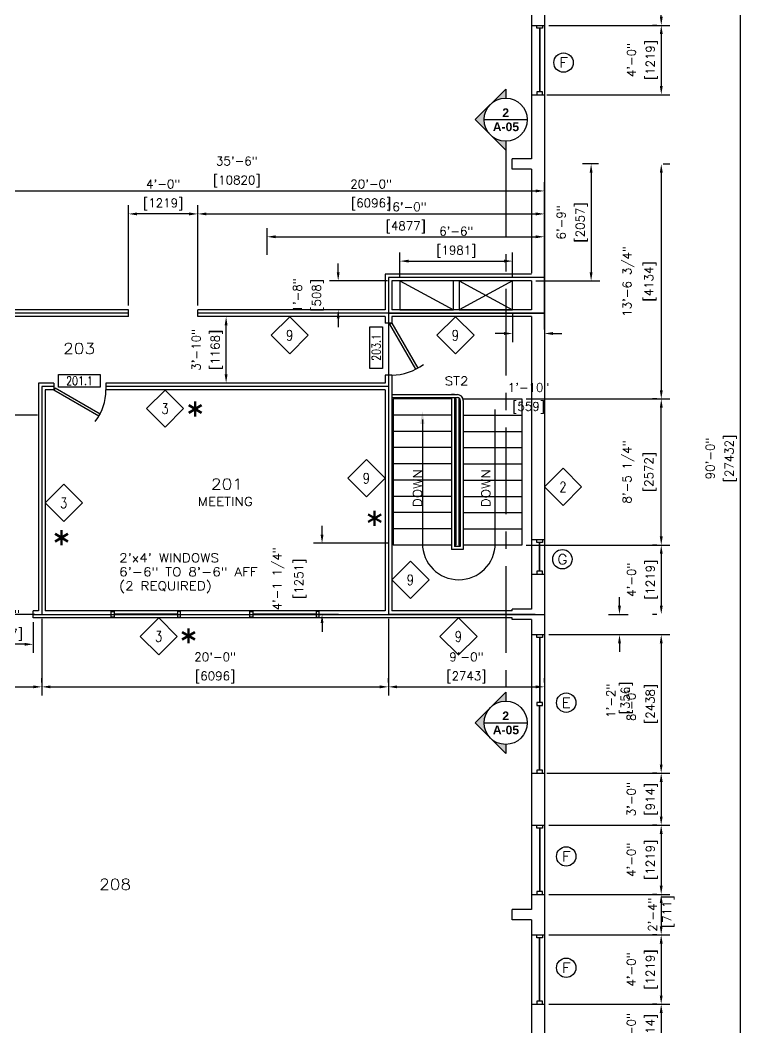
# Model space of a CAD drawing. Header units: inches. Extents: x -289 to 1168, y -1587 to 303.
# Drawn here: x 623 to 1127, y -922 to -224 of the extents above; entities that cross this region are included whole.
import ezdxf
from ezdxf.enums import TextEntityAlignment as Align

# ---------------------------------------------------------------- set-up
doc = ezdxf.new("R2010")
doc.units = ezdxf.units.IN
doc.header["$LTSCALE"] = 48
doc.header["$MEASUREMENT"] = 0
doc.linetypes.add('CENTER', pattern=[2, 1.25, -0.25, 0.25, -0.25])
doc.layers.get('0').update_dxf_attribs({"linetype": 'CONTINUOUS'})
for name, color, linetype in [('2_Arch_Plan_Center', 134, 'CENTER'), ('2_Arch_Plan_Chimney', 7, 'CONTINUOUS'), ('2_Arch_Plan_Dim', 5, 'CONTINUOUS'), ('2_Arch_Plan_Door', 131, 'CONTINUOUS'), ('2_Arch_Plan_RoomTag', 9, 'CONTINUOUS'), ('2_Arch_Plan_Stair', 132, 'CONTINUOUS'), ('2_Arch_Plan_Text1', 4, 'CONTINUOUS'), ('2_Arch_Plan_Wall', 7, 'CONTINUOUS'), ('2_Arch_Plan_Wall_Annot', 5, 'CONTINUOUS'), ('2_Arch_Plan_Wall_ColClad', 7, 'CONTINUOUS'), ('2_Arch_Plan_WinSec', 7, 'CONTINUOUS')]:
    doc.layers.add(name, color=color, linetype=linetype)
doc.styles.add('ROMANS-115', font='romans.shx')
doc.styles.add('ROMANS-80', font='romans.shx', dxfattribs={"width": 0.8})
doc.styles.add('ROMANS80', font='romans.shx', dxfattribs={"width": 0.8})
doc.styles.add('SANSSERIFBOLD', font='sanssb__.ttf')
doc.dimstyles.new('116-ROMANS-115-PS', dxfattribs={"dimscale": 96, "dimtxt": 0.0625, "dimasz": 0.0625, "dimexe": 0.0625, "dimexo": 0.03125, "dimgap": 0.03125, "dimtad": 1, "dimdec": 3, "dimrnd": 0.125, "dimzin": 1, "dimdsep": 46, "dimlunit": 4, "dimtxsty": 'ROMANS-115', "dimcen": 0.125, "dimclrd": 256, "dimclre": 256, "dimclrt": 256, "dimadec": 0, "dimazin": 0, "dimtfac": 1, "dimtdec": 3, "dimtofl": 0, "dimtmove": 2, "dimatfit": 0, "dimfxl": 1, "dimfrac": 2, "dimtolj": 1, "dimtzin": 0, "dimarcsym": 0})

# ---------------------------------------------------------------- blocks, each defined once
blk = doc.blocks.new('Door - Right Hung 36 in.')
blk.add_lwpolyline([(-0.75, -1.3), (0, 0), (-31.18, 18), (-31.93, 16.7)], close=True)
blk.add_arc((0, 0), 36, 142.68987, 180)
blk = doc.blocks.new('Door - Left Hung 36 in.')
blk.add_lwpolyline([(0.75, -1.3), (0, 0), (31.18, 18), (31.93, 16.7)], close=True)
blk.add_arc((0, 0), 36, 0, 37.31013)
blk = doc.blocks.new('*D135')
at = {"layer": '2_Arch_Plan_Dim', "lineweight": -2}
for p, q in [((988.93, 12.19), (1127.48, 12.19)), ((1121.48, 6.19), (1121.48, -1061.81)), ((988.93, -1067.81), (1127.48, -1067.81))]:
    blk.add_line(p, q, dxfattribs=at)
at = {"layer": '2_Arch_Plan_Dim'}
for points in [[(1120.48, 6.19), (1122.48, 6.19), (1121.48, 12.19)], [(1120.48, -1061.81), (1122.48, -1061.81), (1121.48, -1067.81)]]:
    blk.add_solid(points, dxfattribs=at)
at = {"layer": '2_Arch_Plan_Dim', "char_height": 6, "attachment_point": 5, "rotation": 90, "style": 'ROMANS-115'}
for s, insert in [('\\A1;90\'-0"', (1100.76, -527.81)), ('\\A1;[27432]', (1114.91, -527.81))]:
    blk.add_mtext(s, dxfattribs=dict(at, insert=insert))
blk = doc.blocks.new('*D143')
at = {"layer": '2_Arch_Plan_Dim', "lineweight": -2}
for p, q in [((877.93, -683), (877.93, -680)), ((985.93, -683), (985.93, -680)), ((883.93, -686), (979.93, -686))]:
    blk.add_line(p, q, dxfattribs=at)
at = {"layer": '2_Arch_Plan_Dim'}
for points in [[(883.93, -685), (883.93, -687), (877.93, -686)], [(979.93, -685), (979.93, -687), (985.93, -686)]]:
    blk.add_solid(points, dxfattribs=at)
at = {"layer": '2_Arch_Plan_Dim', "char_height": 6, "attachment_point": 5, "style": 'ROMANS-115'}
for s, insert in [('\\A1;9\'-0"', (931.93, -665.28)), ('\\A1;[2743]', (931.93, -679.43))]:
    blk.add_mtext(s, dxfattribs=dict(at, insert=insert))
blk = doc.blocks.new('*D144')
at = {"layer": '2_Arch_Plan_Dim', "lineweight": -2}
for p, q in [((634.93, -497.81), (609.87, -497.81)), ((615.87, -503.81), (615.87, -629.81)), ((633.04, -635.81), (609.87, -635.81))]:
    blk.add_line(p, q, dxfattribs=at)
at = {"layer": '2_Arch_Plan_Dim'}
for points in [[(614.87, -503.81), (616.87, -503.81), (615.87, -497.81)], [(614.87, -629.81), (616.87, -629.81), (615.87, -635.81)]]:
    blk.add_solid(points, dxfattribs=at)
at = {"layer": '2_Arch_Plan_Dim', "char_height": 6, "attachment_point": 5, "rotation": 90, "style": 'ROMANS-115'}
for s, insert in [('\\A1;11\'-6"', (595.16, -566.81)), ('\\A1;[3505]', (609.3, -566.81))]:
    blk.add_mtext(s, dxfattribs=dict(at, insert=insert))
blk = doc.blocks.new('*D162')
at = {"layer": '2_Arch_Plan_Dim', "lineweight": -2}
for p, q in [((589.93, -641.06), (589.93, -662.5)), ((631.93, -641.18), (631.93, -662.5)), ((625.93, -656.5), (595.93, -656.5))]:
    blk.add_line(p, q, dxfattribs=at)
at = {"layer": '2_Arch_Plan_Dim'}
for points in [[(595.93, -655.5), (595.93, -657.5), (589.93, -656.5)], [(625.93, -655.5), (625.93, -657.5), (631.93, -656.5)]]:
    blk.add_solid(points, dxfattribs=at)
at = {"layer": '2_Arch_Plan_Dim', "char_height": 6, "attachment_point": 5, "style": 'ROMANS-115'}
for s, insert in [('\\A1;3\'-6"', (610.93, -635.79)), ('\\A1;[1067]', (610.93, -649.93))]:
    blk.add_mtext(s, dxfattribs=dict(at, insert=insert))
blk = doc.blocks.new('*D166')
at = {"layer": '2_Arch_Plan_Dim', "lineweight": -2}
for p, q in [((637.93, -638.81), (637.93, -692)), ((877.93, -638.81), (877.93, -692)), ((643.93, -686), (871.93, -686))]:
    blk.add_line(p, q, dxfattribs=at)
at = {"layer": '2_Arch_Plan_Dim'}
for points in [[(643.93, -685), (643.93, -687), (637.93, -686)], [(871.93, -685), (871.93, -687), (877.93, -686)]]:
    blk.add_solid(points, dxfattribs=at)
at = {"layer": '2_Arch_Plan_Dim', "char_height": 6, "attachment_point": 5, "style": 'ROMANS-115'}
for s, insert in [('\\A1;20\'-0"', (757.93, -665.28)), ('\\A1;[6096]', (757.93, -679.43))]:
    blk.add_mtext(s, dxfattribs=dict(at, insert=insert))
blk = doc.blocks.new('*D169')
at = {"layer": '2_Arch_Plan_Dim', "lineweight": -2}
for p, q in [((535.93, -683), (535.93, -680)), ((637.93, -683), (637.93, -680)), ((541.93, -686), (631.93, -686))]:
    blk.add_line(p, q, dxfattribs=at)
at = {"layer": '2_Arch_Plan_Dim'}
for points in [[(541.93, -685), (541.93, -687), (535.93, -686)], [(631.93, -685), (631.93, -687), (637.93, -686)]]:
    blk.add_solid(points, dxfattribs=at)
at = {"layer": '2_Arch_Plan_Dim', "char_height": 6, "attachment_point": 5, "style": 'ROMANS-115'}
for s, insert in [('\\A1;8\'-6"', (586.93, -665.28)), ('\\A1;[2591]', (586.93, -679.43))]:
    blk.add_mtext(s, dxfattribs=dict(at, insert=insert))
blk = doc.blocks.new('*D174')
at = {"layer": '2_Arch_Plan_Dim', "lineweight": -2}
for p, q in [((988.93, -649.81), (1072.8, -649.81)), ((1066.8, -655.81), (1066.8, -739.81)), ((987.68, -745.81), (1072.8, -745.81))]:
    blk.add_line(p, q, dxfattribs=at)
at = {"layer": '2_Arch_Plan_Dim'}
for points in [[(1065.8, -655.81), (1067.8, -655.81), (1066.8, -649.81)], [(1065.8, -739.81), (1067.8, -739.81), (1066.8, -745.81)]]:
    blk.add_solid(points, dxfattribs=at)
at = {"layer": '2_Arch_Plan_Dim', "char_height": 6, "attachment_point": 5, "rotation": 90, "style": 'ROMANS-115'}
for s, insert in [('\\A1;8\'-0"', (1046.08, -697.81)), ('\\A1;[2438]', (1060.23, -697.81))]:
    blk.add_mtext(s, dxfattribs=dict(at, insert=insert))
blk = doc.blocks.new('*D175')
at = {"layer": '2_Arch_Plan_Dim', "lineweight": -2}
for p, q in [((988.93, -857.81), (1072.8, -857.81)), ((1066.8, -863.81), (1066.8, -899.81)), ((988.93, -905.81), (1072.8, -905.81))]:
    blk.add_line(p, q, dxfattribs=at)
at = {"layer": '2_Arch_Plan_Dim'}
for points in [[(1065.8, -863.81), (1067.8, -863.81), (1066.8, -857.81)], [(1065.8, -899.81), (1067.8, -899.81), (1066.8, -905.81)]]:
    blk.add_solid(points, dxfattribs=at)
at = {"layer": '2_Arch_Plan_Dim', "char_height": 6, "attachment_point": 5, "rotation": 90, "style": 'ROMANS-115'}
for s, insert in [('\\A1;4\'-0"', (1046.08, -881.81)), ('\\A1;[1219]', (1060.23, -881.81))]:
    blk.add_mtext(s, dxfattribs=dict(at, insert=insert))
blk = doc.blocks.new('*D176')
at = {"layer": '2_Arch_Plan_Dim', "lineweight": -2}
for p, q in [((988.93, -781.81), (1072.8, -781.81)), ((1066.8, -787.81), (1066.8, -823.81)), ((988.93, -829.81), (1072.8, -829.81))]:
    blk.add_line(p, q, dxfattribs=at)
at = {"layer": '2_Arch_Plan_Dim'}
for points in [[(1065.8, -787.81), (1067.8, -787.81), (1066.8, -781.81)], [(1065.8, -823.81), (1067.8, -823.81), (1066.8, -829.81)]]:
    blk.add_solid(points, dxfattribs=at)
at = {"layer": '2_Arch_Plan_Dim', "char_height": 6, "attachment_point": 5, "rotation": 90, "style": 'ROMANS-115'}
for s, insert in [('\\A1;4\'-0"', (1046.08, -805.81)), ('\\A1;[1219]', (1060.23, -805.81))]:
    blk.add_mtext(s, dxfattribs=dict(at, insert=insert))
blk = doc.blocks.new('*D177')
at = {"layer": '2_Arch_Plan_Dim', "lineweight": -2}
for p, q in [((1063.8, -905.81), (1060.8, -905.81)), ((1066.8, -911.81), (1066.8, -935.81)), ((1063.8, -941.81), (1060.8, -941.81))]:
    blk.add_line(p, q, dxfattribs=at)
at = {"layer": '2_Arch_Plan_Dim'}
for points in [[(1065.8, -911.81), (1067.8, -911.81), (1066.8, -905.81)], [(1065.8, -935.81), (1067.8, -935.81), (1066.8, -941.81)]]:
    blk.add_solid(points, dxfattribs=at)
at = {"layer": '2_Arch_Plan_Dim', "char_height": 6, "attachment_point": 5, "rotation": 90, "style": 'ROMANS-115'}
for s, insert in [('\\A1;3\'-0"', (1046.08, -923.81)), ('\\A1;[914]', (1060.23, -923.81))]:
    blk.add_mtext(s, dxfattribs=dict(at, insert=insert))
blk = doc.blocks.new('*D178')
at = {"layer": '2_Arch_Plan_Dim', "lineweight": -2}
for p, q in [((1063.8, -829.81), (1060.8, -829.81)), ((1066.8, -835.81), (1066.8, -851.81)), ((1063.8, -857.81), (1060.8, -857.81))]:
    blk.add_line(p, q, dxfattribs=at)
at = {"layer": '2_Arch_Plan_Dim'}
for points in [[(1065.8, -835.81), (1067.8, -835.81), (1066.8, -829.81)], [(1065.8, -851.81), (1067.8, -851.81), (1066.8, -857.81)]]:
    blk.add_solid(points, dxfattribs=at)
at = {"layer": '2_Arch_Plan_Dim', "insert": (1066.8, -843.81), "char_height": 6, "attachment_point": 5, "rotation": 90, "style": 'ROMANS-115'}
blk.add_mtext('\\A1;2\'-4"\\P [711]', dxfattribs=at)
blk = doc.blocks.new('*D179')
at = {"layer": '2_Arch_Plan_Dim', "lineweight": -2}
for p, q in [((1063.8, -745.81), (1060.8, -745.81)), ((1066.8, -751.81), (1066.8, -775.81)), ((1063.8, -781.81), (1060.8, -781.81))]:
    blk.add_line(p, q, dxfattribs=at)
at = {"layer": '2_Arch_Plan_Dim'}
for points in [[(1065.8, -751.81), (1067.8, -751.81), (1066.8, -745.81)], [(1065.8, -775.81), (1067.8, -775.81), (1066.8, -781.81)]]:
    blk.add_solid(points, dxfattribs=at)
at = {"layer": '2_Arch_Plan_Dim', "char_height": 6, "attachment_point": 5, "rotation": 90, "style": 'ROMANS-115'}
for s, insert in [('\\A1;3\'-0"', (1046.08, -763.81)), ('\\A1;[914]', (1060.23, -763.81))]:
    blk.add_mtext(s, dxfattribs=dict(at, insert=insert))
blk = doc.blocks.new('*D180')
at = {"layer": '2_Arch_Plan_Dim', "lineweight": -2}
for p, q in [((831.98, -580.56), (831.98, -574.56)), ((878.18, -586.56), (825.98, -586.56)), ((843.25, -635.81), (825.98, -635.81)), ((831.98, -641.81), (831.98, -647.81))]:
    blk.add_line(p, q, dxfattribs=at)
at = {"layer": '2_Arch_Plan_Dim'}
for points in [[(830.98, -580.56), (832.98, -580.56), (831.98, -586.56)], [(830.98, -641.81), (832.98, -641.81), (831.98, -635.81)]]:
    blk.add_solid(points, dxfattribs=at)
at = {"layer": '2_Arch_Plan_Dim', "char_height": 6, "attachment_point": 5, "rotation": 90, "style": 'ROMANS-115'}
for s, insert in [('\\A1;4\'-1 1/4"', (801.77, -611.18)), ('\\A1;[1251]', (816.91, -611.18))]:
    blk.add_mtext(s, dxfattribs=dict(at, insert=insert))
blk = doc.blocks.new('*D183')
at = {"layer": '2_Arch_Plan_Dim', "lineweight": -2}
for p, q in [((988.93, -227.81), (1072.84, -227.81)), ((1066.84, -233.81), (1066.84, -269.81)), ((987.68, -275.81), (1072.84, -275.81))]:
    blk.add_line(p, q, dxfattribs=at)
at = {"layer": '2_Arch_Plan_Dim'}
for points in [[(1065.84, -233.81), (1067.84, -233.81), (1066.84, -227.81)], [(1065.84, -269.81), (1067.84, -269.81), (1066.84, -275.81)]]:
    blk.add_solid(points, dxfattribs=at)
at = {"layer": '2_Arch_Plan_Dim', "char_height": 6, "attachment_point": 5, "rotation": 90, "style": 'ROMANS-115'}
for s, insert in [('\\A1;4\'-0"', (1046.13, -251.81)), ('\\A1;[1219]', (1060.27, -251.81))]:
    blk.add_mtext(s, dxfattribs=dict(at, insert=insert))
blk = doc.blocks.new('*D186')
at = {"layer": '2_Arch_Plan_Dim', "lineweight": -2}
for p, q in [((1063.84, -179.81), (1060.84, -179.81)), ((1066.84, -221.81), (1066.84, -185.81)), ((1063.84, -227.81), (1060.84, -227.81))]:
    blk.add_line(p, q, dxfattribs=at)
at = {"layer": '2_Arch_Plan_Dim'}
for points in [[(1065.84, -185.81), (1067.84, -185.81), (1066.84, -179.81)], [(1065.84, -221.81), (1067.84, -221.81), (1066.84, -227.81)]]:
    blk.add_solid(points, dxfattribs=at)
at = {"layer": '2_Arch_Plan_Dim', "char_height": 6, "attachment_point": 5, "rotation": 90, "style": 'ROMANS-115'}
for s, insert in [('\\A1;4\'-0"', (1046.13, -203.81)), ('\\A1;[1219]', (1060.27, -203.81))]:
    blk.add_mtext(s, dxfattribs=dict(at, insert=insert))
blk = doc.blocks.new('*D187')
at = {"layer": '2_Arch_Plan_Dim', "lineweight": -2}
for p, q in [((1037.91, -629.81), (1037.91, -623.81)), ((1030.28, -635.81), (1043.91, -635.81)), ((1030.28, -649.81), (1043.91, -649.81)), ((1037.91, -655.81), (1037.91, -661.81))]:
    blk.add_line(p, q, dxfattribs=at)
at = {"layer": '2_Arch_Plan_Dim'}
for points in [[(1036.91, -629.81), (1038.91, -629.81), (1037.91, -635.81)], [(1036.91, -655.81), (1038.91, -655.81), (1037.91, -649.81)]]:
    blk.add_solid(points, dxfattribs=at)
at = {"layer": '2_Arch_Plan_Dim', "insert": (1037.91, -695.69), "char_height": 6, "attachment_point": 5, "rotation": 90, "style": 'ROMANS-115'}
blk.add_mtext('\\A1;1\'-2"\\P [356]', dxfattribs=at)
blk = doc.blocks.new('*D214')
at = {"layer": '2_Arch_Plan_Dim', "lineweight": -2}
for p, q in [((1063.84, -486.56), (1060.84, -486.56)), ((1066.84, -581.81), (1066.84, -492.56)), ((973.18, -587.81), (1072.84, -587.81))]:
    blk.add_line(p, q, dxfattribs=at)
at = {"layer": '2_Arch_Plan_Dim'}
for points in [[(1065.84, -492.56), (1067.84, -492.56), (1066.84, -486.56)], [(1065.84, -581.81), (1067.84, -581.81), (1066.84, -587.81)]]:
    blk.add_solid(points, dxfattribs=at)
at = {"layer": '2_Arch_Plan_Dim', "char_height": 6, "attachment_point": 5, "rotation": 90, "style": 'ROMANS-115'}
for s, insert in [('\\A1;8\'-5 1/4"', (1044.13, -537.18)), ('\\A1;[2572]', (1059.27, -537.18))]:
    blk.add_mtext(s, dxfattribs=dict(at, insert=insert))
blk = doc.blocks.new('*D220')
at = {"layer": '2_Arch_Plan_Dim', "lineweight": -2}
for p, q in [((793.93, -386.82), (793.93, -368.23)), ((985.93, -386.82), (985.93, -368.23)), ((799.93, -374.23), (979.93, -374.23))]:
    blk.add_line(p, q, dxfattribs=at)
at = {"layer": '2_Arch_Plan_Dim'}
for points in [[(799.93, -373.23), (799.93, -375.23), (793.93, -374.23)], [(979.93, -373.23), (979.93, -375.23), (985.93, -374.23)]]:
    blk.add_solid(points, dxfattribs=at)
at = {"layer": '2_Arch_Plan_Dim', "char_height": 6, "attachment_point": 5, "style": 'ROMANS-115'}
for s, insert in [('\\A1;16\'-0"', (889.93, -353.51)), ('\\A1;[4877]', (889.93, -367.66))]:
    blk.add_mtext(s, dxfattribs=dict(at, insert=insert))
blk = doc.blocks.new('*D221')
at = {"layer": '2_Arch_Plan_Dim', "lineweight": -2}
for p, q in [((559.93, -438.43), (559.93, -336.48)), ((985.93, -438.43), (985.93, -336.48)), ((565.93, -342.48), (979.93, -342.48))]:
    blk.add_line(p, q, dxfattribs=at)
at = {"layer": '2_Arch_Plan_Dim'}
for points in [[(565.93, -341.48), (565.93, -343.48), (559.93, -342.48)], [(979.93, -341.48), (979.93, -343.48), (985.93, -342.48)]]:
    blk.add_solid(points, dxfattribs=at)
at = {"layer": '2_Arch_Plan_Dim', "char_height": 6, "attachment_point": 5, "style": 'ROMANS-115'}
for s, insert in [('\\A1;35\'-6"', (772.93, -321.76)), ('\\A1;[10820]', (772.93, -335.91))]:
    blk.add_mtext(s, dxfattribs=dict(at, insert=insert))
blk = doc.blocks.new('*D223')
at = {"layer": '2_Arch_Plan_Dim', "lineweight": -2}
for p, q in [((764.35, -429.56), (759.53, -429.56)), ((765.53, -469.56), (765.53, -435.56)), ((764.35, -475.56), (759.53, -475.56))]:
    blk.add_line(p, q, dxfattribs=at)
at = {"layer": '2_Arch_Plan_Dim'}
for points in [[(764.53, -435.56), (766.53, -435.56), (765.53, -429.56)], [(764.53, -469.56), (766.53, -469.56), (765.53, -475.56)]]:
    blk.add_solid(points, dxfattribs=at)
at = {"layer": '2_Arch_Plan_Dim', "char_height": 6, "attachment_point": 5, "rotation": 90, "style": 'ROMANS-115'}
for s, insert in [('\\A1;3\'-10"', (744.82, -452.56)), ('\\A1;[1168]', (758.96, -452.56))]:
    blk.add_mtext(s, dxfattribs=dict(at, insert=insert))
blk = doc.blocks.new('*D224')
at = {"layer": '2_Arch_Plan_Dim', "lineweight": -2}
for p, q in [((745.93, -421.81), (745.93, -352.4)), ((985.93, -421.81), (985.93, -352.4)), ((751.93, -358.4), (979.93, -358.4))]:
    blk.add_line(p, q, dxfattribs=at)
at = {"layer": '2_Arch_Plan_Dim'}
for points in [[(751.93, -357.4), (751.93, -359.4), (745.93, -358.4)], [(979.93, -357.4), (979.93, -359.4), (985.93, -358.4)]]:
    blk.add_solid(points, dxfattribs=at)
at = {"layer": '2_Arch_Plan_Dim', "char_height": 6, "attachment_point": 5, "style": 'ROMANS-115'}
for s, insert in [('\\A1;20\'-0"', (865.93, -337.68)), ('\\A1;[6096]', (865.93, -351.83))]:
    blk.add_mtext(s, dxfattribs=dict(at, insert=insert))
blk = doc.blocks.new('*D225')
at = {"layer": '2_Arch_Plan_Dim', "lineweight": -2}
for p, q in [((697.93, -421.81), (697.93, -352.4)), ((745.93, -355.4), (745.93, -352.4)), ((739.93, -358.4), (703.93, -358.4))]:
    blk.add_line(p, q, dxfattribs=at)
at = {"layer": '2_Arch_Plan_Dim'}
for points in [[(703.93, -357.4), (703.93, -359.4), (697.93, -358.4)], [(739.93, -357.4), (739.93, -359.4), (745.93, -358.4)]]:
    blk.add_solid(points, dxfattribs=at)
at = {"layer": '2_Arch_Plan_Dim', "char_height": 6, "attachment_point": 5, "style": 'ROMANS-115'}
for s, insert in [('\\A1;4\'-0"', (721.93, -337.68)), ('\\A1;[1219]', (721.93, -351.83))]:
    blk.add_mtext(s, dxfattribs=dict(at, insert=insert))
blk = doc.blocks.new('*D226')
at = {"layer": '2_Arch_Plan_Dim', "lineweight": -2}
for p, q in [((843.14, -398.81), (843.14, -392.81)), ((877.3, -404.81), (837.14, -404.81)), ((872.55, -424.81), (837.14, -424.81)), ((843.14, -430.81), (843.14, -436.81))]:
    blk.add_line(p, q, dxfattribs=at)
at = {"layer": '2_Arch_Plan_Dim'}
for points in [[(842.14, -398.81), (844.14, -398.81), (843.14, -404.81)], [(842.14, -430.81), (844.14, -430.81), (843.14, -424.81)]]:
    blk.add_solid(points, dxfattribs=at)
at = {"layer": '2_Arch_Plan_Dim', "char_height": 6, "attachment_point": 5, "rotation": 90, "style": 'ROMANS-115'}
for s, insert in [('\\A1;1\'-8"', (814.92, -414.81)), ('\\A1;[508]', (829.07, -414.81))]:
    blk.add_mtext(s, dxfattribs=dict(at, insert=insert))
blk = doc.blocks.new('*D227')
at = {"layer": '2_Arch_Plan_Dim', "lineweight": -2}
for p, q in [((1023.47, -323.81), (1012.26, -323.81)), ((1018.26, -329.81), (1018.26, -398.81)), ((979.93, -404.81), (1024.26, -404.81))]:
    blk.add_line(p, q, dxfattribs=at)
at = {"layer": '2_Arch_Plan_Dim'}
for points in [[(1017.26, -329.81), (1019.26, -329.81), (1018.26, -323.81)], [(1017.26, -398.81), (1019.26, -398.81), (1018.26, -404.81)]]:
    blk.add_solid(points, dxfattribs=at)
at = {"layer": '2_Arch_Plan_Dim', "char_height": 6, "attachment_point": 5, "rotation": 90, "style": 'ROMANS-115'}
for s, insert in [('\\A1;6\'-9"', (997.54, -364.31)), ('\\A1;[2057]', (1011.69, -364.31))]:
    blk.add_mtext(s, dxfattribs=dict(at, insert=insert))
blk = doc.blocks.new('*D228')
at = {"layer": '2_Arch_Plan_Dim', "lineweight": -2}
for p, q in [((885.93, -401.81), (885.93, -385.08)), ((963.93, -401.81), (963.93, -385.08)), ((891.93, -391.08), (957.93, -391.08))]:
    blk.add_line(p, q, dxfattribs=at)
at = {"layer": '2_Arch_Plan_Dim'}
for points in [[(891.93, -390.08), (891.93, -392.08), (885.93, -391.08)], [(957.93, -390.08), (957.93, -392.08), (963.93, -391.08)]]:
    blk.add_solid(points, dxfattribs=at)
at = {"layer": '2_Arch_Plan_Dim', "char_height": 6, "attachment_point": 5, "style": 'ROMANS-115'}
for s, insert in [('\\A1;6\'-6"', (924.93, -370.37)), ('\\A1;[1981]', (924.93, -384.51))]:
    blk.add_mtext(s, dxfattribs=dict(at, insert=insert))
blk = doc.blocks.new('*D229')
at = {"layer": '2_Arch_Plan_Dim', "lineweight": -2}
for p, q in [((963.93, -427.81), (963.93, -447.23)), ((985.93, -427.81), (985.93, -447.23)), ((957.93, -441.23), (951.93, -441.23)), ((991.93, -441.23), (997.93, -441.23))]:
    blk.add_line(p, q, dxfattribs=at)
at = {"layer": '2_Arch_Plan_Dim'}
for points in [[(957.93, -440.23), (957.93, -442.23), (963.93, -441.23)], [(991.93, -440.23), (991.93, -442.23), (985.93, -441.23)]]:
    blk.add_solid(points, dxfattribs=at)
at = {"layer": '2_Arch_Plan_Dim', "char_height": 6, "attachment_point": 5, "style": 'ROMANS-115'}
for s, insert in [('\\A1;1\'-10"', (974.93, -478.59)), ('\\A1;[559]', (974.93, -492.73))]:
    blk.add_mtext(s, dxfattribs=dict(at, insert=insert))
blk = doc.blocks.new('*D230')
at = {"layer": '2_Arch_Plan_Dim', "lineweight": -2}
for p, q in [((1068.09, -323.81), (1072.84, -323.81)), ((1066.84, -329.81), (1066.84, -480.56)), ((973.18, -486.56), (1072.84, -486.56))]:
    blk.add_line(p, q, dxfattribs=at)
at = {"layer": '2_Arch_Plan_Dim'}
for points in [[(1065.84, -329.81), (1067.84, -329.81), (1066.84, -323.81)], [(1065.84, -480.56), (1067.84, -480.56), (1066.84, -486.56)]]:
    blk.add_solid(points, dxfattribs=at)
at = {"layer": '2_Arch_Plan_Dim', "char_height": 6, "attachment_point": 5, "rotation": 90, "style": 'ROMANS-115'}
for s, insert in [('\\A1;13\'-6 3/4"', (1044.13, -405.18)), ('\\A1;[4134]', (1059.27, -405.18))]:
    blk.add_mtext(s, dxfattribs=dict(at, insert=insert))
blk = doc.blocks.new('*D231')
at = {"layer": '2_Arch_Plan_Dim', "lineweight": -2}
for p, q in [((1063.84, -587.81), (1060.84, -587.81)), ((1066.84, -593.81), (1066.84, -629.81)), ((1063.84, -635.81), (1060.84, -635.81))]:
    blk.add_line(p, q, dxfattribs=at)
at = {"layer": '2_Arch_Plan_Dim'}
for points in [[(1065.84, -593.81), (1067.84, -593.81), (1066.84, -587.81)], [(1065.84, -629.81), (1067.84, -629.81), (1066.84, -635.81)]]:
    blk.add_solid(points, dxfattribs=at)
at = {"layer": '2_Arch_Plan_Dim', "char_height": 6, "attachment_point": 5, "rotation": 90, "style": 'ROMANS-115'}
for s, insert in [('\\A1;[1219]', (1060.27, -611.81)), ('\\A1;4\'-0"', (1046.13, -611.81))]:
    blk.add_mtext(s, dxfattribs=dict(at, insert=insert))
blk = doc.blocks.new('Wall Number')
at = {"color": 5}
blk.add_lwpolyline([(-21.4, -21.4), (0, 0), (-21.4, 21.4), (-42.9, 0)], close=True, dxfattribs=at)
at = {"style": 'ROMANS80', "width": 0.8}
blk.add_attdef('WALL', text='', height=12, dxfattribs=at).set_placement((-21.6, -0.1), align=Align.MIDDLE)
blk = doc.blocks.new('Window')
blk.add_circle((0.4356, 0.3589), 0.0609)
at = {"style": 'ROMANS-80', "width": 1.15}
blk.add_attdef('WINDOW', text='', height=0.0625, dxfattribs=at).set_placement((0.4356, 0.3589), align=Align.MIDDLE)
blk = doc.blocks.new('DOOR2')
for p, q in [((0, 13.2), (43.3, 13.2)), ((0, 0), (0, 13.2)), ((43.3, 13.2), (43.3, 0)), ((43.3, 0), (0, 0))]:
    blk.add_line(p, q)
at = {"style": 'ROMANS80', "width": 0.8}
blk.add_attdef('DOOR', text='', height=9, dxfattribs=at).set_placement((21.9, 6.7), align=Align.MIDDLE)
blk = doc.blocks.new('Section - Left')
at = {"lineweight": 0}
h = blk.add_hatch(color=256, dxfattribs=at)
h.paths.add_polyline_path([(0, 0.312), (0, 0.442), (-0.221, 0.221, -0.198912)])
h.paths.add_polyline_path([(-0.442, 0), (-0.221, -0.221, -0.198912), (-0.312, 0, -0.198912), (-0.221, 0.221)])
h.paths.add_polyline_path([(0, -0.442), (0, -0.312, -0.198912), (-0.221, -0.221)])
for p, q in [((-0.442, 0), (0, 0.442)), ((0, 0.442), (0, 0.312)), ((-0.442, 0), (0, -0.442)), ((-0.312, 0), (0.312, 0)), ((0, -0.312), (0, -0.442))]:
    blk.add_line(p, q)
blk.add_circle((0, 0), 0.312)
at = {"color": 7, "style": 'SANSSERIFBOLD', "flags": 8}
blk.add_attdef('VIEWNUMBER', text='', height=0.125, dxfattribs=at).set_placement((0, 0), align=Align.BOTTOM_CENTER)
blk.add_attdef('SHEETNUMBER', text='', height=0.125, dxfattribs=at).set_placement((0.004, -0.041), align=Align.TOP_CENTER)

msp = doc.modelspace()

# ---------------------------------------------------------------- linework, layer by layer
at = {"layer": '2_Arch_Plan_Center'}
msp.add_line((959.11347608, -314.31816557), (959.11347608, -695.85617128), dxfattribs=at)
at = {"layer": '2_Arch_Plan_Center', "ltscale": 25}
for p, q in [((877.92937617, -402.43345236), (877.92937617, -434.01683782)), ((985.92937617, -402.43345236), (877.92937617, -402.43345236)), ((697.92937617, -427.18345236), (539.92937617, -427.18345236)), ((985.92937617, -427.18345236), (745.92937617, -427.18345236)), ((877.92937617, -470.01683782), (877.92937617, -635.80845236)), ((637.92937617, -477.96954061), (637.92937617, -635.80845236)), ((646.30437617, -477.96954061), (637.92937617, -477.96954061)), ((877.92937617, -477.96954061), (682.30437617, -477.96954061)), ((631.92937617, -635.80845236), (985.92937617, -635.80845236)), ((979.42937617, -635.80845236), (877.92937617, -635.80845236))]:
    msp.add_line(p, q, dxfattribs=at)
at = {"layer": '2_Arch_Plan_Chimney'}
for p, q in [((885.92937617, -404.80845236), (922.92937617, -424.80845236)), ((926.92937617, -404.80845236), (963.92937617, -424.80845236)), ((963.92937617, -404.80845236), (926.92937617, -424.80845236))]:
    msp.add_line(p, q, dxfattribs=at)
for points in [[(885.92937617, -424.80845236), (922.92937617, -424.80845236), (922.92937617, -404.80845236), (885.92937617, -404.80845236)], [(926.92937617, -424.80845236), (963.92937617, -424.80845236), (963.92937617, -404.80845236), (926.92937617, -404.80845236)]]:
    msp.add_lwpolyline(points, close=True, dxfattribs=at)
at = {"layer": '2_Arch_Plan_Stair'}
for p, q in [((880.30437617, -483.55845236), (925.67937617, -483.55845236)), ((880.30437617, -485.55845236), (925.67937617, -485.55845236)), ((921.67937617, -486.55845236), (881.17937617, -486.55845236)), ((881.17937617, -486.55845236), (881.17937617, -587.80845236)), ((923.67937617, -483.55845236), (921.67937617, -483.55845236)), ((921.67937617, -485.55845236), (921.67937617, -590.80845236)), ((923.67937617, -485.55845236), (923.67937617, -588.80845236)), ((924.67937617, -486.55845236), (923.67937617, -486.55845236)), ((924.67937617, -486.55845236), (923.67937617, -486.55845236)), ((924.67937617, -486.55845236), (924.67937617, -587.80845236)), ((926.67937617, -486.55845236), (926.67937617, -587.80845236)), ((926.67937617, -486.55845236), (927.41142698, -486.55845236)), ((927.67937617, -487.55845236), (927.67937617, -588.80845236)), ((929.67937617, -486.55845236), (970.17937617, -486.55845236)), ((929.67937617, -487.55845236), (929.67937617, -590.80845236)), ((970.17937617, -486.55845236), (970.17937617, -587.80845236)), ((921.67937617, -497.80845236), (881.17937617, -497.80845236)), ((924.67937617, -497.80845236), (923.67937617, -497.80845236)), ((924.67937617, -497.80845236), (923.67937617, -497.80845236)), ((926.67937617, -497.80845236), (927.67937617, -497.80845236)), ((929.67937617, -497.80845236), (970.17937617, -497.80845236)), ((921.67937617, -509.05845236), (881.17937617, -509.05845236)), ((924.67937617, -509.05845236), (923.67937617, -509.05845236)), ((924.67937617, -509.05845236), (923.67937617, -509.05845236)), ((926.67937617, -509.05845236), (927.67937617, -509.05845236)), ((929.67937617, -509.05845236), (970.17937617, -509.05845236)), ((921.67937617, -520.30845236), (881.17937617, -520.30845236)), ((924.67937617, -520.30845236), (923.67937617, -520.30845236)), ((924.67937617, -520.30845236), (923.67937617, -520.30845236)), ((926.67937617, -520.30845236), (927.67937617, -520.30845236)), ((929.67937617, -520.30845236), (970.17937617, -520.30845236)), ((921.67937617, -531.55845236), (881.17937617, -531.55845236)), ((924.67937617, -531.55845236), (923.67937617, -531.55845236)), ((924.67937617, -531.55845236), (923.67937617, -531.55845236)), ((926.67937617, -531.55845236), (927.67937617, -531.55845236)), ((929.67937617, -531.55845236), (970.17937617, -531.55845236)), ((921.67937617, -542.80845236), (881.17937617, -542.80845236)), ((924.67937617, -542.80845236), (923.67937617, -542.80845236)), ((924.67937617, -542.80845236), (923.67937617, -542.80845236)), ((926.67937617, -542.80845236), (927.67937617, -542.80845236)), ((929.67937617, -542.80845236), (970.17937617, -542.80845236)), ((921.67937617, -554.05845236), (881.17937617, -554.05845236)), ((924.67937617, -554.05845236), (923.67937617, -554.05845236)), ((924.67937617, -554.05845236), (923.67937617, -554.05845236)), ((926.67937617, -554.05845236), (927.67937617, -554.05845236)), ((929.67937617, -554.05845236), (970.17937617, -554.05845236)), ((921.67937617, -565.30845236), (881.17937617, -565.30845236)), ((924.67937617, -565.30845236), (923.67937617, -565.30845236)), ((924.67937617, -565.30845236), (923.67937617, -565.30845236)), ((926.67937617, -565.30845236), (927.67937617, -565.30845236)), ((929.67937617, -565.30845236), (970.17937617, -565.30845236)), ((921.67937617, -576.55845236), (881.17937617, -576.55845236)), ((924.67937617, -576.55845236), (923.67937617, -576.55845236)), ((924.67937617, -576.55845236), (923.67937617, -576.55845236)), ((926.67937617, -576.55845236), (927.67937617, -576.55845236)), ((929.67937617, -576.55845236), (970.17937617, -576.55845236)), ((921.67937617, -587.80845236), (881.17937617, -587.80845236)), ((929.67937617, -590.80845236), (921.67937617, -590.80845236)), ((924.67937617, -587.80845236), (923.67937617, -587.80845236)), ((924.67937617, -587.80845236), (923.67937617, -587.80845236)), ((927.67937617, -588.80845236), (923.67937617, -588.80845236)), ((927.67937617, -587.80845236), (926.67937617, -587.80845236)), ((970.17937617, -587.80845236), (929.67937617, -587.80845236))]:
    msp.add_line(p, q, dxfattribs=at)
for radius, start in [(4, 0), (2, 360)]:
    msp.add_arc((925.67937617, -487.55845236), radius, start, 90, dxfattribs=at)
at = {"layer": '2_Arch_Plan_Text1'}
for p, q in [((951.8887604, -586.55845236), (951.8887604, -493.75753155)), ((901.42937617, -500.86122201), (901.42937617, -586.55845236)), ((901.42937617, -519.05845236), (901.42937617, -586.55845236))]:
    msp.add_line(p, q, dxfattribs=at)
msp.add_arc((926.65906828, -586.55845236), 25.22969211, 180, 360, dxfattribs=at)
msp.add_solid([(902.92937617, -503.86122201), (899.92937617, -503.86122201), (901.42937617, -494.86122201)], dxfattribs=at)
at = {"layer": '2_Arch_Plan_Wall'}
for p, q in [((985.92937617, 12.19154764), (985.92937617, -1067.80845236)), ((976.92937617, 2.06654964), (976.92937617, -320.18345436)), ((976.92937617, -227.80845236), (985.92937617, -227.80845236)), ((976.92937617, -275.80845236), (985.92937617, -275.80845236)), ((976.92937617, -327.43345036), (976.92937617, -399.43345236)), ((875.55437617, -400.05845236), (875.55437617, -424.80845236)), ((976.92937617, -400.05845236), (875.55437617, -400.05845236)), ((880.30437617, -404.80845236), (880.30437617, -424.80845236)), ((976.92937617, -404.80845236), (880.30437617, -404.80845236)), ((976.92937617, -404.80845236), (976.92937617, -424.80845236)), ((697.92937617, -424.80845236), (542.30437617, -424.80845236)), ((697.92937617, -429.55845236), (697.92937617, -424.80845236)), ((875.55437617, -424.80845236), (745.92937617, -424.80845236)), ((745.92937617, -429.55845236), (745.92937617, -424.80845236)), ((976.92937617, -424.80845236), (880.30437617, -424.80845236)), ((697.92937617, -429.55845236), (537.55437617, -429.55845236)), ((875.55437617, -429.55845236), (745.92937617, -429.55845236)), ((875.55437617, -429.55845236), (875.55437617, -434.01683782)), ((877.92937617, -427.18345236), (985.92937617, -427.18345236)), ((877.92937617, -427.18345236), (877.92937617, -635.80845236)), ((976.92937617, -429.55845236), (880.30437617, -429.55845236)), ((880.30437617, -429.55845236), (880.30437617, -434.01683782)), ((976.92937617, -429.55845236), (976.92937617, -443.80845236)), ((880.30437617, -434.01683782), (875.55437617, -434.01683782)), ((976.92937617, -441.43345236), (976.92937617, -632.18345436)), ((880.30437617, -470.01683782), (875.55437617, -470.01683782)), ((875.55437617, -470.01683782), (875.55437617, -475.55845236)), ((880.30437617, -470.01683782), (880.30437617, -476.43345236)), ((635.55437617, -475.59454061), (635.55437617, -633.43345236)), ((646.30437617, -475.59454061), (635.55437617, -475.59454061)), ((640.30437617, -480.34454061), (640.30437617, -633.43345236)), ((646.30437617, -480.34454061), (640.30437617, -480.34454061)), ((646.30437617, -475.59454061), (646.30437617, -480.34454061)), ((682.30437617, -475.55845236), (682.30437617, -480.34454061)), ((875.55437617, -475.55845236), (682.30437617, -475.55845236)), ((875.55437617, -480.34454061), (682.30437617, -480.34454061)), ((875.55437617, -480.34454061), (875.55437617, -633.43345236)), ((880.30437617, -476.43345236), (880.30437617, -633.43345236)), ((976.92937617, -583.93345236), (985.92937617, -583.93345236)), ((976.92937617, -607.93345236), (985.92937617, -607.93345236)), ((631.92937617, -638.18345236), (631.92937617, -633.43345236)), ((635.55437617, -633.43345236), (631.92937617, -633.43345236)), ((875.55437617, -633.43345236), (640.30437617, -633.43345236)), ((685.92937617, -638.18345236), (685.92937617, -633.43345236)), ((733.92937617, -638.18345236), (733.92937617, -633.43345236)), ((781.92937617, -638.18345236), (781.92937617, -633.43345236)), ((829.92937617, -638.18345236), (829.92937617, -633.43345236)), ((963.67937617, -633.43345236), (880.30437617, -633.43345236)), ((963.67937617, -638.18345236), (631.92937617, -638.18345236)), ((877.92937617, -635.80845236), (985.92937617, -635.80845236)), ((976.92937617, -639.43345036), (976.92937617, -840.18345436)), ((976.92937617, -649.80845236), (985.92937617, -649.80845236)), ((976.92937617, -745.80845236), (985.92937617, -745.80845236)), ((976.92937617, -781.80845236), (985.92937617, -781.80845236)), ((976.92937617, -829.80845236), (985.92937617, -829.80845236)), ((976.92937617, -847.43345036), (976.92937617, -1051.68345436)), ((976.92937617, -857.80845236), (985.92937617, -857.80845236)), ((976.92937617, -905.80845236), (985.92937617, -905.80845236))]:
    msp.add_line(p, q, dxfattribs=at)
at = {"layer": '2_Arch_Plan_Wall_ColClad'}
for p, q in [((976.92937617, -320.18345436), (963.67937617, -320.18345436)), ((963.67937617, -327.43345036), (963.67937617, -320.18345436)), ((976.92937617, -327.43345036), (963.67937617, -327.43345036)), ((976.92937617, -632.18345436), (963.67937617, -632.18345436)), ((963.67937617, -633.43345236), (963.67937617, -632.18345436)), ((963.67937617, -639.43345036), (963.67937617, -638.18345236)), ((976.92937617, -639.43345036), (963.67937617, -639.43345036)), ((976.92937617, -840.18345436), (963.67937617, -840.18345436)), ((963.67937617, -847.43345036), (963.67937617, -840.18345436)), ((976.92937617, -847.43345036), (963.67937617, -847.43345036))]:
    msp.add_line(p, q, dxfattribs=at)
at = {"layer": '2_Arch_Plan_WinSec'}
for p, q in [((982.49187617, -229.80845236), (982.49187617, -273.80845236)), ((982.86687617, -229.80845236), (982.86687617, -273.80845236)), ((982.49187617, -605.93345236), (982.49187617, -585.93345236)), ((982.86687617, -605.93345236), (982.86687617, -585.93345236)), ((731.92937617, -635.62095236), (687.92937617, -635.62095236)), ((731.92937617, -635.99595236), (687.92937617, -635.99595236)), ((827.92937617, -635.62095236), (783.92937617, -635.62095236)), ((827.92937617, -635.99595236), (783.92937617, -635.99595236)), ((982.49187617, -651.80845236), (982.49187617, -696.80845236)), ((982.86687617, -651.80845236), (982.86687617, -696.80845236)), ((982.49187617, -743.80845236), (982.49187617, -698.80845236)), ((982.86687617, -743.80845236), (982.86687617, -698.80845236)), ((982.49187617, -783.80845236), (982.49187617, -827.80845236)), ((982.86687617, -783.80845236), (982.86687617, -827.80845236)), ((982.49187617, -903.80845236), (982.49187617, -859.80845236)), ((982.86687617, -903.80845236), (982.86687617, -859.80845236))]:
    msp.add_line(p, q, dxfattribs=at)
for points in [[(984.67937617, -227.80845236), (984.67937617, -229.80845236), (980.67937617, -229.80845236), (980.67937617, -227.80845236)], [(984.67937617, -227.80845236), (984.67937617, -229.80845236), (980.67937617, -229.80845236), (980.67937617, -227.80845236)], [(984.67937617, -275.80845236), (984.67937617, -273.80845236), (980.67937617, -273.80845236), (980.67937617, -275.80845236)], [(984.67937617, -583.93345236), (984.67937617, -585.93345236), (980.67937617, -585.93345236), (980.67937617, -583.93345236)], [(984.67937617, -607.93345236), (984.67937617, -605.93345236), (980.67937617, -605.93345236), (980.67937617, -607.93345236)], [(984.67937617, -607.93345236), (984.67937617, -605.93345236), (980.67937617, -605.93345236), (980.67937617, -607.93345236)], [(685.92937617, -633.80845236), (687.92937617, -633.80845236), (687.92937617, -637.80845236), (685.92937617, -637.80845236)], [(685.92937617, -633.80845236), (687.92937617, -633.80845236), (687.92937617, -637.80845236), (685.92937617, -637.80845236)], [(733.92937617, -633.80845236), (731.92937617, -633.80845236), (731.92937617, -637.80845236), (733.92937617, -637.80845236)], [(733.92937617, -633.80845236), (731.92937617, -633.80845236), (731.92937617, -637.80845236), (733.92937617, -637.80845236)], [(781.92937617, -633.80845236), (783.92937617, -633.80845236), (783.92937617, -637.80845236), (781.92937617, -637.80845236)], [(781.92937617, -633.80845236), (783.92937617, -633.80845236), (783.92937617, -637.80845236), (781.92937617, -637.80845236)], [(829.92937617, -633.80845236), (827.92937617, -633.80845236), (827.92937617, -637.80845236), (829.92937617, -637.80845236)], [(829.92937617, -633.80845236), (827.92937617, -633.80845236), (827.92937617, -637.80845236), (829.92937617, -637.80845236)], [(984.67937617, -649.80845236), (984.67937617, -651.80845236), (980.67937617, -651.80845236), (980.67937617, -649.80845236)], [(984.67937617, -649.80845236), (984.67937617, -651.80845236), (980.67937617, -651.80845236), (980.67937617, -649.80845236)], [(984.67937617, -698.80845236), (984.67937617, -696.80845236), (980.67937617, -696.80845236), (980.67937617, -698.80845236)], [(984.67937617, -698.80845236), (984.67937617, -696.80845236), (980.67937617, -696.80845236), (980.67937617, -698.80845236)], [(984.67937617, -745.80845236), (984.67937617, -743.80845236), (980.67937617, -743.80845236), (980.67937617, -745.80845236)], [(984.67937617, -745.80845236), (984.67937617, -743.80845236), (980.67937617, -743.80845236), (980.67937617, -745.80845236)], [(984.67937617, -781.80845236), (984.67937617, -783.80845236), (980.67937617, -783.80845236), (980.67937617, -781.80845236)], [(984.67937617, -781.80845236), (984.67937617, -783.80845236), (980.67937617, -783.80845236), (980.67937617, -781.80845236)], [(984.67937617, -829.80845236), (984.67937617, -827.80845236), (980.67937617, -827.80845236), (980.67937617, -829.80845236)], [(984.67937617, -857.80845236), (984.67937617, -859.80845236), (980.67937617, -859.80845236), (980.67937617, -857.80845236)], [(984.67937617, -905.80845236), (984.67937617, -903.80845236), (980.67937617, -903.80845236), (980.67937617, -905.80845236)], [(984.67937617, -905.80845236), (984.67937617, -903.80845236), (980.67937617, -903.80845236), (980.67937617, -905.80845236)]]:
    msp.add_lwpolyline(points, close=True, dxfattribs=at)

# ---------------------------------------------------------------- block references
at = {"layer": '2_Arch_Plan_Door'}
for name, p, rotation in [('Door - Left Hung 36 in.', (880.30437617, -434.01683782), 270), ('Door - Right Hung 36 in.', (646.30437617, -480.34454061), 180)]:
    msp.add_blockref(name, p, dxfattribs=dict(at, rotation=rotation))
at = {"layer": '2_Arch_Plan_Text1'}
for name, p, xscale, yscale, zscale, values in [('Window', (951.06853704, -293.21734208), 110.3999999774618, 110.3999999774618, 110.3999999774618, {'WINDOW': 'F'}), ('Section - Left', (959.11347608, -293.10504698), 48, 48, 48, {'VIEWNUMBER': '2', 'SHEETNUMBER': 'A-05'}), ('DOOR2', (649.41746303, -478.41917422), 0.6679199998743856, 0.6679199998743856, 0.6679199998743856, {'DOOR': '201.1'}), ('Window', (950.2823064, -637.24043935), 110.3999999774585, 110.3999999774585, 110.3999999774585, {'WINDOW': 'G'}), ('Section - Left', (959.11347608, -710.85611128), 48, 48, 48, {'VIEWNUMBER': '2', 'SHEETNUMBER': 'A-05'}), ('Window', (952.93860182, -736.57714465), 110.3999999774618, 110.3999999774618, 110.3999999774618, {'WINDOW': 'E'}), ('Window', (952.93860182, -843.05210707), 110.3999999774618, 110.3999999774618, 110.3999999774618, {'WINDOW': 'F'}), ('Window', (952.93860182, -920.19618673), 110.3999999774618, 110.3999999774618, 110.3999999774618, {'WINDOW': 'F'})]:
    msp.add_blockref(name, p, dxfattribs=dict(at, xscale=xscale, yscale=yscale, zscale=zscale)).add_auto_attribs(values)
at = {"layer": '2_Arch_Plan_Text1', "xscale": 0.6679199998743569, "yscale": 0.6679199998743569, "zscale": 0.6679199998743569, "rotation": 90}
msp.add_blockref('DOOR2', (873.86339926, -465.51632371), dxfattribs=at).add_auto_attribs({'DOOR': '203.1'})
at = {"layer": '2_Arch_Plan_Wall_Annot', "xscale": 0.5999999998741995, "yscale": 0.5999999998741995, "zscale": 0.5999999998741995}
for p, values in [((822.41760814, -442.42662772), {'WALL': '9'}), ((937.25671354, -442.42662772), {'WALL': '9'}), ((736.12500472, -493.21271597), {'WALL': '3'}), ((875.55437617, -541.46061976), {'WALL': '9'}), ((1011.66572689, -547.46088069), {'WALL': '2'}), ((666.04072796, -558.53369399), {'WALL': '3'}), ((906.04072689, -611.87419951), {'WALL': '9'}), ((731.74024869, -651.05162772), {'WALL': '3'}), ((939.32604376, -651.05162772), {'WALL': '9'})]:
    msp.add_blockref('Wall Number', p, dxfattribs=at).add_auto_attribs(values)

# ---------------------------------------------------------------- texts
at = {"layer": '2_Arch_Plan_RoomTag', "style": 'ROMANS-115', "width": 1.15}
for s, height, p in [('203', 7.499999998, (652.66414771, -455.38510995)), ('201', 7.499999998, (755.02473956, -549.31789536)), ('MEETING', 5.999999999, (745.8884872, -560.61817034)), ('208', 7.499999998, (677.58384393, -826.54761842))]:
    msp.add_text(s, height=height, dxfattribs=at).set_placement(p)
at = {"layer": '2_Arch_Plan_Text1', "style": 'ROMANS-115', "width": 1.15}
for s, height, p in [('ST2', 5.999999999, (916.837224, -477.08473279)), ("2'x4' WINDOWS", 5.9999999988, (691.44886971, -599.61096733)), ('6\'-6" TO 8\'-6" AFF', 5.9999999988, (691.44886971, -609.32525304)), ('(2 REQUIRED)', 5.9999999988, (691.44886971, -619.03953875))]:
    msp.add_text(s, height=height, dxfattribs=at).set_placement(p)
for p in [(901.03296039, -561.55885256), (948.3681936, -561.59355232)]:
    msp.add_text('DOWN', height=5.999999999, rotation=90, dxfattribs=at).set_placement(p)
at = {"layer": '2_Arch_Plan_Wall_Annot', "style": 'ROMANS-115', "width": 1.15}
for p in [(737.0213349, -506.39018375), (861.27478691, -582.06443822), (644.44451802, -595.52241489), (732.33134218, -663.45315253)]:
    msp.add_text('*', height=18, dxfattribs=at).set_placement(p)

# ---------------------------------------------------------------- dimensions: what is measured, and where the dimension line sits
at = {"layer": '2_Arch_Plan_Dim'}
for base, p1, p2, picture, middle in [((1121.4783434134, -1067.8084523612), (985.92937617, 12.1915476388), (985.92937617, -1067.8084523612), '*D135', (1107.3354862706, -527.8084523612)), ((1066.8413909046, -179.8084523612), (1066.8413909046, -227.8084523612), (1066.8413909046, -179.8084523612), '*D186', (1052.6985337617, -203.8084523612)), ((1066.8413909046, -275.8084523612), (985.92937617, -227.8084523612), (984.67937617, -275.8084523612), '*D183', (1052.6985337617, -251.8084523612)), ((1066.8413909046, -486.5584523612), (1065.0927655346, -323.8084523612), (970.17937617, -486.5584523612), '*D230', (1051.6985337617, -405.1834523612)), ((1018.258167802, -404.8084523612), (1026.4650228566, -323.8084523612), (976.92937617, -404.8084523612), '*D227', (1004.1153106591, -364.3084523612)), ((843.137894352, -424.8084523612), (880.30437617, -404.8084523612), (875.55437617, -424.8084523612), '*D226', (821.4950372091, -414.8084523612)), ((765.531417747, -429.5584523612), (767.3517708169, -475.5584523612), (767.3517708169, -429.5584523612), '*D223', (751.3885606041, -452.5584523612)), ((1066.8413909046, -486.5584523612), (970.17937617, -587.8084523612), (1066.8413909046, -486.5584523612), '*D214', (1051.6985337617, -537.1834523612)), ((615.8701516961, -635.80845412), (637.9293772438, -497.80845412), (636.0385496894, -635.80845412), '*D144', (601.7272945533, -566.80845412)), ((831.9794192652, -586.5584523612), (846.2542031322, -635.8084523612), (881.17937617, -586.5584523612), '*D180', (809.3365621223, -611.1834523612)), ((1066.8413909046, -635.8084523612), (1066.8413909046, -587.8084523612), (1066.8413909046, -635.8084523612), '*D231', (1052.6985337617, -611.8084523612)), ((1066.7970428557, -745.8084523612), (985.92937617, -649.8084523612), (984.67937617, -745.8084523612), '*D174', (1052.6541857128, -697.8084523612)), ((1066.7970428557, -781.8084523612), (1066.7970428557, -745.8084523612), (1066.7970428557, -781.8084523612), '*D179', (1052.6541857128, -763.8084523612)), ((1066.7970428557, -829.8084523612), (985.92937617, -781.8084523612), (985.92937617, -829.8084523612), '*D176', (1052.6541857128, -805.8084523612)), ((1066.7970428557, -905.8084523612), (985.92937617, -857.8084523612), (985.92937617, -905.8084523612), '*D175', (1052.6541857128, -881.8084523612)), ((1066.7970428557, -941.8084523612), (1066.7970428557, -905.8084523612), (1066.7970428557, -941.8084523612), '*D177', (1052.6541857128, -923.8084523612))]:
    dim = msp.add_linear_dim(base=base, p1=p1, p2=p2, angle=90, dimstyle='116-ROMANS-115-PS', override={"dimdec": 6, "dimlfac": -192, "dimrnd": 0, "dimpost": '\\X', "dimtdec": 6}, dxfattribs=at)
    dim.commit()
    dim.dimension.update_dxf_attribs({"geometry": picture, "text_midpoint": middle})
for base, p1, p2, picture, middle in [((985.92937617, -342.4791049205), (559.92937617, -441.4334523612), (985.92937617, -441.4334523612), '*D221', (772.92937617, -328.3362477776)), ((697.92937617, -358.3964393053), (745.92937617, -358.3964393053), (697.92937617, -424.8084523612), '*D225', (721.92937617, -344.2535821625)), ((985.92937617, -358.3964393053), (745.92937617, -424.8084523612), (985.92937617, -424.8084523612), '*D224', (865.92937617, -344.2535821625)), ((985.92937617, -374.2282409613), (793.92937617, -389.8184053223), (985.92937617, -389.8184053223), '*D220', (889.92937617, -360.0853838185)), ((963.92937617, -391.0830272635), (885.92937617, -404.8084523612), (963.92937617, -404.8084523612), '*D228', (924.92937617, -376.9401701206)), ((985.92937617, -441.2280791179), (963.92937617, -424.8084523612), (985.92937617, -424.8084523612), '*D229', (974.92937617, -485.1566505465)), ((589.9293773919, -656.4993784013), (631.9293772623, -638.1834536869), (589.9293773919, -638.0584536873), '*D162', (610.9293773271, -642.3565212585)), ((877.9293765033, -685.9968357095), (637.9293772438, -635.8084536942), (877.9293765033, -635.8084536942), '*D166', (757.9293768735, -671.8539785666)), ((637.9293772438, -685.9968357095), (535.9293775585, -685.9968357095), (637.9293772438, -685.9968357095), '*D169', (586.9293774012, -671.8539785666)), ((985.92937617, -685.9968357095), (877.92937617, -685.9968357095), (985.92937617, -685.9968357095), '*D143', (931.92937617, -671.8539785666))]:
    dim = msp.add_linear_dim(base=base, p1=p1, p2=p2, dimstyle='116-ROMANS-115-PS', override={"dimdec": 6, "dimlfac": -192, "dimrnd": 0, "dimpost": '\\X', "dimtdec": 6}, dxfattribs=at)
    dim.commit()
    dim.dimension.update_dxf_attribs({"geometry": picture, "text_midpoint": middle})
for base, p1, p2, picture, middle in [((1037.9114760861, -635.8084523612), (1027.2814709812, -649.8084523612), (1027.2814709812, -635.8084523612), '*D187', (1037.9114760861, -695.694166647)), ((1066.7970428557, -857.8084523612), (1066.7970428557, -829.8084523612), (1066.7970428557, -857.8084523612), '*D178', (1066.7970428557, -843.8084523612))]:
    dim = msp.add_linear_dim(base=base, p1=p1, p2=p2, angle=90, dimstyle='116-ROMANS-115-PS', override={"dimdec": 6, "dimlfac": -192, "dimrnd": 0, "dimpost": '\\X', "dimtdec": 6}, dxfattribs=at)
    dim.commit()
    dim.dimension.update_dxf_attribs({"geometry": picture, "text_midpoint": middle, "dimtype": 160})

doc.saveas('drawing.dxf')
